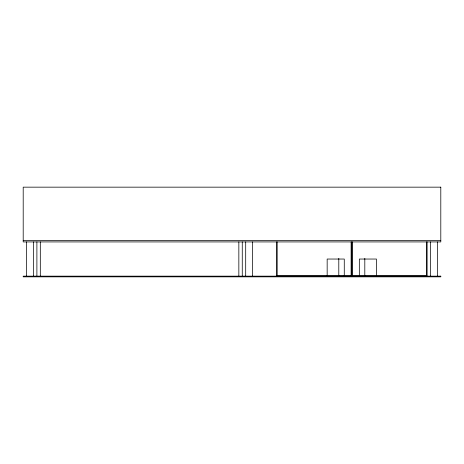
<?xml version="1.0" encoding="UTF-8"?>
<svg xmlns="http://www.w3.org/2000/svg" width="464" height="464" viewBox="0 0 464 464"><rect width="100%" height="100%" fill="white"/><g stroke="black" fill="none" stroke-linecap="round" stroke-linejoin="round"><path stroke-width="0.7" d="M23.2 240.555L440.8 240.555M277.182 275.471L351.12 275.471M352.489 275.471L426.422 275.471M437.372 241.924L437.378 276.155M430.54 241.924L430.534 276.155M427.106 241.924L427.106 276.155M426.422 241.924L426.422 276.155M376.449 276.155L376.449 259.04L359.333 259.04L359.333 276.155M364.808 258.326L364.808 276.155M352.489 241.924L352.489 276.155M351.805 241.924L351.805 276.155M351.12 241.924L351.12 276.155M344.271 276.155L344.271 259.04L327.161 259.04L327.161 276.155M338.795 258.326L338.795 276.155M277.182 241.924L277.182 276.155M276.498 241.924L276.498 276.155M252.532 241.924L252.532 276.155M245.694 241.924L245.694 276.155M242.266 241.924L242.266 276.155M238.844 241.924L238.844 276.155M40.316 241.924L40.316 276.155M36.894 241.924L36.894 276.155M33.466 241.924L33.466 276.155M26.628 241.924L26.628 276.155M440.8 187.16L23.2 187.16L23.2 241.924L440.8 241.924L440.8 187.16M440.8 276.155L23.2 276.155L23.2 276.84L440.8 276.84L440.8 276.155"/></g></svg>
